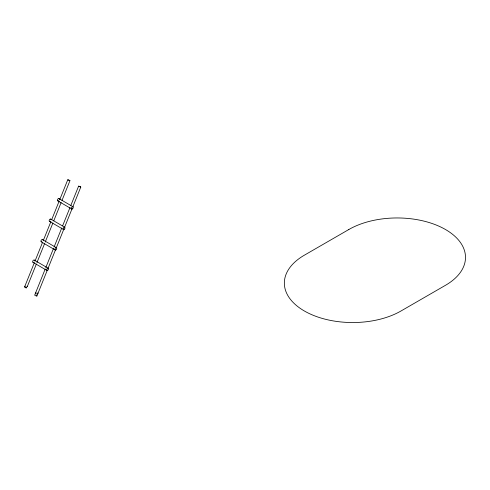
<?xml version="1.0" encoding="UTF-8"?>
<svg xmlns="http://www.w3.org/2000/svg" width="490" height="490" viewBox="0 0 490 490"><rect width="100%" height="100%" fill="white"/><g stroke="black" fill="none" stroke-linecap="round" stroke-linejoin="round"><path stroke-width="0.37" stroke-dasharray="2.45 1.84" d="M36.879 292.493L37.503 292.573"/><path stroke-width="0.73" d="M36.389 263.975L27.207 286.766L26.197 287.318L24.99 287.165L24.708 286.644L34.398 262.597M34.968 261.182L42.661 242.085M43.23 240.67L50.923 221.572M51.781 219.446L59.186 201.059M59.756 199.644L67.761 179.781L68.79 179.989L69.954 180.669L61.991 200.435M36.958 262.567L44.639 243.506M45.209 242.091L52.889 223.03M53.741 220.91L61.134 202.554M47.163 270.529L36.873 296.064L35.286 295.611L34.68 295.176L45.233 268.986M45.803 267.571L53.502 248.461M54.072 247.046L61.771 227.936M62.628 225.817L70.039 207.411M70.897 205.286L78.614 186.127L80.207 186.574L80.807 187.008L72.826 206.829M47.732 269.114L55.431 250.004M56.289 247.879L63.988 228.769M64.558 227.354L72.257 208.244M24.708 286.644L25.186 286.105M69.954 180.669L67.736 179.836M80.783 187.064L78.596 186.175M35.923 292.738C34.251 294.049 38.091 294.6 38.018 293.014M24.788 287.097L25.376 287.728L26.662 287.912M58.972 198.579L72.949 206.743M57.716 200.814L71.693 208.979M50.721 219.073L64.692 227.238M49.459 221.309L63.437 229.473M42.465 239.567L56.436 247.726M41.209 241.803L55.18 249.961M34.208 260.055L48.185 268.22M32.953 262.291L46.924 270.456M36.536 295.697L36.897 296.009M27.189 286.197L27.287 286.57M33.639 262.205A1.28 0.772 -59.7 0 1 32.659 261.795A1.28 0.772 -59.7 0 1 33.406 260.221A1.28 0.772 -59.7 0 1 34.478 260.435M41.717 241.803A1.28 0.772 -59.7 0 1 41.087 240.449A1.28 0.772 -59.7 0 1 42.679 239.788M50.145 221.223A1.28 0.772 -59.7 0 1 49.165 220.684A1.28 0.772 -59.7 0 1 50.151 219.097A1.28 0.772 -59.7 0 1 51.009 219.839M58.573 200.612A1.28 0.772 -59.7 0 1 57.434 200.379A1.28 0.772 -59.7 0 1 58.23 198.701A1.28 0.772 -59.7 0 1 59.272 199.142M348.843 229.51L304.364 255.192A68.337 39.451 0 0 0 304.364 310.985A68.337 39.451 0 0 0 401.004 310.985L445.484 285.303A68.337 39.451 0 0 0 445.484 229.51A68.337 39.451 0 0 0 348.843 229.51M47.646 270.351A1.28 0.772 -59.7 0 0 48.308 268.318A1.28 0.772 -59.7 0 0 46.709 269.347A1.28 0.772 -59.7 0 0 47.646 270.351M55.903 249.857A1.28 0.772 -59.7 0 0 56.564 247.824A1.28 0.772 -59.7 0 0 54.966 248.853A1.28 0.772 -59.7 0 0 55.903 249.857M64.153 229.363A1.28 0.772 -59.7 0 0 64.821 227.336A1.28 0.772 -59.7 0 0 63.222 228.364A1.28 0.772 -59.7 0 0 64.153 229.363M72.41 208.875A1.28 0.772 -59.7 0 0 73.077 206.841A1.28 0.772 -59.7 0 0 71.473 207.87A1.28 0.772 -59.7 0 0 72.41 208.875"/></g></svg>
